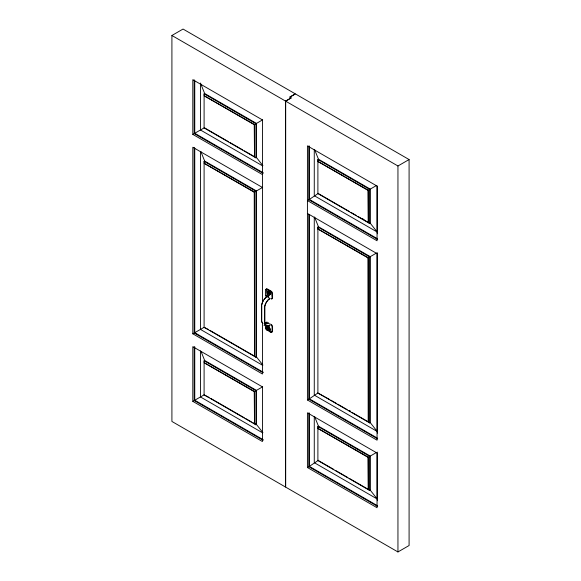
<?xml version="1.0" encoding="UTF-8"?>
<svg xmlns="http://www.w3.org/2000/svg" width="581" height="581" viewBox="0 0 581 581"><rect width="100%" height="100%" fill="white"/><g stroke="black" fill="none" stroke-linecap="round" stroke-linejoin="round"><path stroke-width="0.87" d="M265.51 325.897L265.524 327.996A2.004 1.111 59.1 0 0 266.04 329.18L266.214 329.391M270.027 328.737A1.46 0.842 60 0 1 269.976 329.659L269.33 329.914A1.663 0.959 60 0 1 268.466 329.362L267.848 327.655L269.018 326.892A1.663 0.959 60 0 1 269.308 326.994M267.834 327.967L266.999 328.033L266.556 329.754L266.999 327.234L267.659 326.805M266.381 323.414L266.265 323.748A8.163 4.713 -60 0 1 264.892 324.002M266.229 323.958L266.171 322.419M269.94 325.469L269.25 325.476A8.163 4.713 -60 0 1 264.798 323.087L264.798 306.499A8.163 4.713 -60 0 1 269.25 298.975L269.918 298.663L268.052 296.935L269.054 295.489A18.585 9.499 -60.3 0 0 269.366 295.395L270.027 294.291L269.293 292.228A1.794 1.147 66 0 0 268.531 291.604L267.26 291.778M269.853 293.209L270.543 291.785L266.752 289.592M270.455 293.804L269.882 294.182A1.663 0.959 60 0 1 269.018 293.739L268.371 292.737A1.46 0.842 60 0 1 268.32 291.756L268.894 291.371A1.663 0.959 60 0 1 269.17 291.437M266.933 325.73L265.64 328.004M267.158 291.894L267.151 293.826L268.771 295.453M377.113 238.544L309.368 199.436L318.446 193.291M377.113 437.965L309.368 398.849L317.749 393.105M377.113 505.506L309.368 466.398L318.446 460.246M171.911 35.485L285.554 101.094L285.554 487.06L171.911 421.45L171.911 35.485L183.051 29.05L295.308 93.861L289.737 97.078L291.263 97.957L285.692 101.174L285.692 487.139L397.949 551.95L409.089 545.515L409.089 159.55L295.446 93.94L289.875 97.158M204.657 93.497L204.098 93.824L204.098 127.914L255.909 157.829L256.468 157.502L256.468 123.412L204.657 93.497L200.474 83.047L200.474 130.006L262.648 165.897M204.374 95.589L204.098 93.824L255.909 123.731L255.909 157.829L254.514 156.703L254.514 124.537L204.098 95.749L254.238 124.697L262.656 119.839M262.438 303.369L262.438 119.911L192.798 79.706L192.798 134.385L194.286 133.528M204.657 127.595L194.751 133.26L194.751 80.774M285.554 101.094L291.125 97.877M204.657 161.046L204.098 161.365L204.098 327.328L255.909 357.242L256.468 356.923L256.468 190.953L204.657 161.046L200.801 151.394M204.374 163.13L204.098 161.365L255.909 191.28L255.909 357.242L254.514 356.117L254.514 192.079L204.098 163.297L254.238 192.238L262.656 187.38M318.446 159.194L317.894 159.521L317.894 193.611L369.698 223.525L370.257 223.206L370.257 189.108L318.446 159.194L314.59 149.549M318.17 161.286L317.894 159.521L369.698 189.428L369.698 223.525L368.31 222.4L368.31 190.234L317.894 161.445L368.027 190.394L376.444 185.535M309.651 199.276L307.422 200.561L377.054 240.766L377.054 186.087L307.422 145.882L307.422 399.975L377.054 440.18L377.054 253.628L307.422 213.43M285.692 101.174L397.949 165.984L409.089 159.55M318.446 226.743L317.894 227.062L317.894 393.025L369.698 422.939L370.257 422.619L370.257 256.649L318.446 226.743L314.59 217.091M318.17 228.834L317.894 227.062L369.698 256.976L369.698 422.939L368.31 421.813L368.31 257.775L317.894 228.994L368.027 257.942L376.444 253.076M368.31 222.4L368.027 190.394M262.438 187.452L192.798 147.254L192.798 333.799L195.027 332.514M203.96 327.408L194.751 332.673L194.751 148.315M204.098 327.328L208.296 329.427M204.657 360.46L204.098 360.779L204.098 394.877L255.909 424.784L256.468 424.464L256.468 390.367L204.657 360.46L201.12 351.614M204.374 362.551L204.098 360.779L255.909 390.693L255.909 424.784L254.514 423.658L254.514 391.492L204.098 362.711L254.238 391.659L262.656 386.793M192.798 401.348L262.438 441.545L262.438 386.873L192.798 346.668L192.798 401.348L194.286 400.491M203.96 394.957L194.751 400.222L194.751 346.828M204.098 394.877L209.08 397.426M317.894 393.025L329.136 399.198M307.422 399.975L309.651 398.689M318.446 426.156L317.894 426.476L317.894 460.573L369.698 490.48L370.257 490.161L370.257 456.07L318.446 426.156L314.59 416.504M318.17 428.248L317.894 426.476L369.698 456.39L369.698 490.48L368.31 489.355L368.31 457.196L317.894 428.408L368.027 457.356L376.444 452.497M307.422 467.523L377.054 507.729L377.054 453.049L307.422 412.844L307.422 467.523L309.651 466.238M268.052 296.935L266.577 296.542L266.229 297.08A8.403 4.851 -60 0 0 261.646 304.829L261.646 321.504A8.403 4.851 -60 0 0 262.176 322.804M269.918 298.663L269.221 298.801A8.403 4.851 -60 0 0 264.638 306.55L264.638 323.232A8.403 4.851 -60 0 0 269.221 325.687L269.918 325.68M271.124 332.201L271.247 332.179A2.004 1.133 58.1 0 0 271.726 331.577M269.649 325.774L268.386 325.614L270.027 329.55M267.71 326.805L269.068 327.633A18.585 4.292 50.1 0 0 269.366 328.004M269.94 298.845L269.424 298.808M266.948 327.597L267.848 327.655M272.039 331.7L272.09 327.19A2.092 1.206 60 0 0 271.509 325.498M267.681 322.44L268.197 322.731A3.116 1.801 60 0 1 268.763 323.21L269.047 323.573A1.416 0.813 60 0 0 269.591 324.125A1.416 0.813 60 0 0 270.056 324.169L270.325 324.125A3.116 1.801 60 0 1 271.153 324.438L271.334 324.554M270.354 332.012L270.056 331.838M264.05 325.367L264.645 325.687M362.406 218.674L363.975 219.574M204.374 127.755L228.66 141.771M230.229 142.679L242.764 149.913M244.332 150.82L254.514 156.703L254.238 124.697M318.17 193.451L349.508 211.542M351.077 212.45L356.56 215.616M358.121 216.517L367.526 221.949M194.751 133.26L263.273 172.818M263.048 173.334L194.192 133.579L194.192 79.8M377.665 239.51L308.816 199.755L308.816 145.976M192.798 134.385L262.438 174.59M349.065 410.382L350.633 411.29M209.857 330.335L254.514 356.117L254.238 192.238M330.705 400.106L336.188 403.272M337.757 404.173L347.155 409.605M348.723 410.506L350.292 411.413M351.854 412.314L368.31 421.813L368.027 257.942M262.648 365.318L200.474 329.42L200.474 151.496M194.751 332.673L263.273 372.239M263.048 372.748L194.192 333L194.192 147.356M377.665 438.924L308.816 399.176L308.816 214.433M192.798 333.799L262.438 374.004L262.438 323.29M254.108 423.106L256.468 424.464L262.895 432.627M210.642 398.334L244.332 417.783M245.901 418.683L251.384 421.85M252.946 422.757L254.514 423.658L254.238 391.659M318.17 460.413L333.835 469.455M335.404 470.363L347.939 477.597M349.508 478.504L368.31 489.355L368.027 457.356M262.648 432.86L200.474 396.961L200.474 350.909M194.751 400.222L263.273 439.781M263.048 440.296L194.192 400.541L194.192 346.755M377.665 506.472L308.816 466.717L308.816 412.938M267.202 330.19L266.752 329.914M370.257 223.206L377.222 232.044L377.389 233.787M256.468 157.502L262.895 165.672M370.257 422.619L377.222 431.465L377.389 433.201M370.257 490.161L377.222 499.006L377.389 500.742M256.468 356.923L262.895 365.086M271.08 292.308L271.247 292.526A2.004 1.198 60.9 0 1 271.726 293.725L272.09 298.038A2.092 1.206 60 0 1 271.509 299.055M266.577 296.542L265.895 295.504A2.092 1.206 60 0 1 265.59 294.284L265.524 290.144A2.004 1.177 62 0 1 266.047 289.527L266.33 289.142L267.725 296.768M269.809 292.701L269.33 292.061A1.663 0.959 60 0 0 268.466 291.618L267.892 292.003A1.46 0.842 60 0 0 267.943 292.984L268.589 293.986A1.663 0.959 60 0 0 269.453 294.429L270.027 294.051A1.46 0.842 60 0 0 269.976 293.071M266.171 295.976L265.895 295.504L266.265 297.247A8.163 4.713 -60 0 0 264.261 299.353M269.896 328.367L269.453 327.691A1.663 0.959 60 0 0 268.589 327.139L268.328 327.132A1.46 0.842 60 0 0 268.32 328.076L268.894 329.115A1.663 0.959 60 0 0 269.758 329.667L270.405 329.412A1.46 0.842 60 0 0 270.492 329.158M270.55 330.916L270.027 329.623L269.293 330.48A1.794 0.908 54.7 0 1 268.531 330.182L267.035 328.142M397.949 165.984L397.949 551.95M377.222 185.993L377.222 232.044L314.27 195.703L314.27 149.644M377.222 252.633L377.222 431.465L314.27 395.116L314.27 217.192M377.222 452.047L377.222 499.006L314.27 462.665L314.27 416.606M309.368 146.042L309.368 199.436M309.368 214.491L309.368 398.849M309.368 413.004L309.368 466.398M261.682 305.686L261.682 320.596M266.091 289.694A2.092 1.206 60 0 1 267.558 289.055L271.095 291.103A2.092 1.206 60 0 1 272.576 293.659L272.576 297.755A2.092 1.206 60 0 1 271.661 298.808M265.895 289.331A2.092 1.206 60 0 1 267.071 289.338L270.608 291.379A2.092 1.206 60 0 1 271.785 292.722M261.813 304.778A8.163 4.713 -60 0 1 263.68 300.188M266.381 295.221A2.092 1.206 60 0 1 266.272 294.974M271.661 324.808A2.092 1.206 60 0 1 272.576 326.907L272.576 331.003A2.092 1.206 60 0 1 271.661 332.056M265.895 328.752A2.092 1.206 60 0 0 267.071 330.095L270.608 332.136A2.092 1.206 60 0 0 271.785 332.15M265.59 323.435A2.092 1.206 60 0 1 265.895 322.578M266.127 322.745A2.092 1.206 60 0 1 267.173 322.143M265.51 324.154A8.403 4.851 -60 0 1 264.82 324.22M263.033 323.711A8.403 4.851 -60 0 1 262.568 323.312M267.558 329.812A2.092 1.206 60 0 1 267.362 329.688M266.991 329.362A2.092 1.206 60 0 1 266.817 329.158M262.329 322.629A8.163 4.713 -60 0 1 261.813 321.358M270.768 292.41L270.012 293.928L270.768 292.41M266.962 323.414L267.906 323.697L266.962 323.414"/></g></svg>
